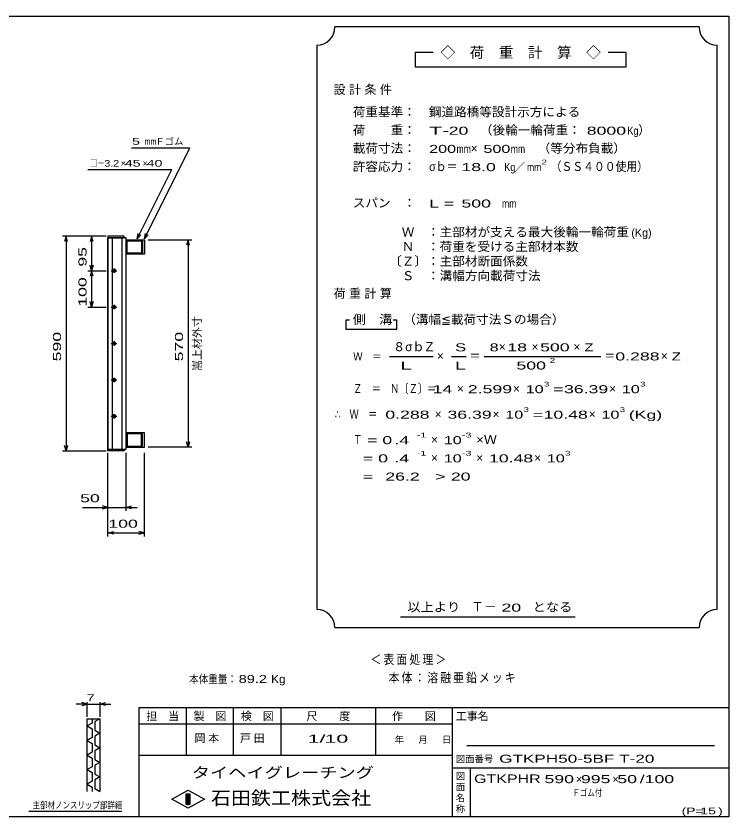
# Model space of a CAD drawing. Units: millimetres, scale not verified. Extents: x -1820 to 1731, y -1282 to 1054.
# Drawn here: x -227 to 1731, y -1146 to 1054 of the extents above; entities that cross this region are included whole.
import ezdxf
from ezdxf.enums import TextEntityAlignment as Align

# ---------------------------------------------------------------- set-up
doc = ezdxf.new("R2010")
doc.units = ezdxf.units.MM
doc.header["$LTSCALE"] = 10
for name, color, linetype, lineweight in [('0_2', 150, 'Continuous', 25), ('16', 3, 'Continuous', 25), ('22', 4, 'Continuous', 25), ('24', 2, 'Continuous', 25), ('32', 4, 'Continuous', 25)]:
    doc.layers.add(name, color=color, linetype=linetype, lineweight=lineweight)
doc.styles.add('ベクトル', font='')
doc.styles.get('ベクトル').set_extended_font_data('ベクトル')

msp = doc.modelspace()

# ---------------------------------------------------------------- linework, layer by layer
at = {"layer": '0_2'}
for p, q in [((-1729, 1053.5), (1731, 1053.5)), ((1731, 1053.5), (1731, -1146.5)), ((1731, -846.5), (111, -846.5)), ((111, -846.5), (111, -1146.5)), ((241, -846.5), (241, -976.5)), ((371, -976.5), (371, -846.5)), ((501, -846.5), (501, -976.5)), ((761, -976.5), (761, -846.5)), ((971, -846.5), (971, -1146.5)), ((971, -891.5), (111, -891.5)), ((1691, -951.5), (1011, -951.5)), ((111, -976.5), (971, -976.5)), ((971, -1011.5), (1731, -1011.5)), ((1021, -1146.5), (1021, -1011.5)), ((201, -1097.5), (246, -1072.5)), ((246, -1072.5), (291, -1097.5)), ((246, -1122.5), (201, -1097.5)), ((241, -1082.5), (251, -1082.5)), ((241, -1112.5), (241, -1082.5)), ((241, -1082.5), (243, -1082.5)), ((243, -1082.5), (243, -1112.5)), ((245, -1112.5), (245, -1082.5)), ((245, -1082.5), (247, -1082.5)), ((291, -1097.5), (246, -1122.5)), ((247, -1082.5), (247, -1112.5)), ((249, -1112.5), (249, -1082.5)), ((249, -1082.5), (251, -1082.5)), ((251, -1082.5), (251, -1112.5)), ((251, -1082.5), (251, -1112.5)), ((251, -1112.5), (241, -1112.5)), ((243, -1112.5), (245, -1112.5)), ((247, -1112.5), (249, -1112.5)), ((1731, -1146.5), (-1729, -1146.5))]:
    msp.add_line(p, q, dxfattribs=at)
at = {"layer": '16'}
for p, q in [((25.3, -136.5), (25.3, 444.5)), ((25.3, 444.5), (26, 444.5)), ((70, 449), (26, 449)), ((26, 449), (26, 444.5)), ((26, 444.5), (70, 444.5)), ((26, 444.5), (26, -136.5)), ((76, 444.5), (26, 444.5)), ((37.5, 444.5), (37.5, -136.5)), ((64.5, -136.5), (64.5, 444.5)), ((70, 444.5), (70, 449)), ((76, -136.5), (76, 444.5)), ((76, 439), (121, 439)), ((76, 399), (76, 439)), ((79, 436), (118, 436)), ((79, 402), (79, 436)), ((118, 436), (118, 402)), ((121, 439), (121, 399)), ((121, 439), (126, 439)), ((126, 439), (126, 399)), ((121, 399), (76, 399)), ((118, 402), (79, 402)), ((126, 399), (121, 399)), ((34.5, 354), (50.5, 354)), ((44.5, 357), (40.5, 357)), ((42.5, 360), (42.5, 348)), ((40.5, 351), (44.5, 351)), ((34.5, 254), (50.5, 254)), ((44.5, 257), (40.5, 257)), ((40.5, 251), (44.5, 251)), ((42.5, 260), (42.5, 248)), ((34.5, 154), (50.5, 154)), ((44.5, 157), (40.5, 157)), ((42.5, 160), (42.5, 148)), ((40.5, 151), (44.5, 151)), ((34.5, 54), (50.5, 54)), ((44.5, 57), (40.5, 57)), ((40.5, 51), (44.5, 51)), ((42.5, 60), (42.5, 48)), ((44.5, -43), (40.5, -43)), ((42.5, -40), (42.5, -52)), ((34.5, -46), (50.5, -46)), ((40.5, -49), (44.5, -49)), ((121, -91), (76, -91)), ((76, -91), (76, -131)), ((118, -94), (79, -94)), ((79, -94), (79, -128)), ((118, -128), (118, -94)), ((121, -131), (121, -91)), ((126, -91), (121, -91)), ((126, -131), (126, -91)), ((76, -131), (121, -131)), ((79, -128), (118, -128)), ((121, -131), (126, -131)), ((26, -136.5), (25.3, -136.5)), ((26, -136.5), (70, -136.5)), ((26, -141), (26, -136.5)), ((26, -136.5), (76, -136.5)), ((70, -141), (26, -141)), ((70, -136.5), (70, -141))]:
    msp.add_line(p, q, dxfattribs=at)
for centre, radius, start, end in [((40.5, 354), 3, 90, 270), ((42.5, 354), 4, 46.6, 133.4), ((44.5, 354), 3, 270, 90), ((42.5, 354), 4, 226.6, 313.4), ((40.5, 254), 3, 90, 270), ((42.5, 254), 4, 46.6, 133.4), ((42.5, 254), 4, 226.6, 313.4), ((44.5, 254), 3, 270, 90), ((40.5, 154), 3, 90, 270), ((42.5, 154), 4, 46.6, 133.4), ((44.5, 154), 3, 270, 90), ((42.5, 154), 4, 226.6, 313.4), ((40.5, 54), 3, 90, 270), ((42.5, 54), 4, 46.6, 133.4), ((42.5, 54), 4, 226.6, 313.4), ((44.5, 54), 3, 270, 90), ((40.5, -46), 3, 90, 270), ((42.5, -46), 4, 46.6, 133.4), ((44.5, -46), 3, 270, 90), ((42.5, -46), 4, 226.6, 313.4)]:
    msp.add_arc(centre, radius, start, end, dxfattribs=at)
at = {"layer": '22'}
for p, q in [((91, 691.5), (251, 691.5)), ((126, 441.5), (251, 691.5)), ((-29, 631.5), (201, 631.5)), ((106, 441.5), (201, 631.5)), ((21, 449), (-99, 449)), ((-89, 449), (-93, 434)), ((-85, 434), (-89, 449)), ((-89, 449), (-89, -141)), ((21, 449), (-29, 449)), ((-19, 449), (-23, 434)), ((-15, 434), (-19, 449)), ((-19, 449), (-19, 354)), ((106, 441.5), (109, 456.1)), ((106, 441.5), (116, 452.5)), ((126, 441.5), (129, 456.1)), ((126, 441.5), (136, 452.5)), ((136, 439), (256, 439)), ((246, 439), (242, 424)), ((250, 424), (246, 439)), ((246, 439), (246, -131)), ((-29, 354), (21, 354)), ((-19, 354), (-23, 369)), ((-19, 354), (-23, 339)), ((-15, 369), (-19, 354)), ((-15, 339), (-19, 354)), ((-19, 354), (-19, 254)), ((-19, 254), (-23, 269)), ((-15, 269), (-19, 254)), ((-29, 254), (21, 254)), ((-89, -141), (-93, -126)), ((-85, -126), (-89, -141)), ((256, -131), (136, -131)), ((246, -131), (242, -116)), ((250, -116), (246, -131)), ((-99, -141), (21, -141)), ((26, -306), (26, -146)), ((26, -376), (26, -146)), ((76, -306), (76, -146)), ((126, -376), (126, -146)), ((-44, -296), (26, -296)), ((26, -296), (11, -292)), ((11, -300), (26, -296)), ((26, -296), (76, -296)), ((76, -296), (91, -292)), ((91, -300), (76, -296)), ((76, -296), (106, -296)), ((26, -366), (41, -362)), ((41, -370), (26, -366)), ((26, -366), (126, -366)), ((126, -366), (111, -362)), ((111, -370), (126, -366))]:
    msp.add_line(p, q, dxfattribs=at)
at = {"layer": '24', "color": 4}
for p, q in [((1649, 1023.5), (649, 1023.5)), ((599, 973.5), (599, -576.5)), ((1699, -576.5), (1699, 973.5)), ((919, 953.5), (869, 953.5)), ((869, 953.5), (869, 913.5)), ((1449, 953.5), (1399, 953.5)), ((1449, 913.5), (1449, 953.5)), ((869, 913.5), (1449, 913.5)), ((689, 218.5), (679, 218.5)), ((679, 218.5), (679, 193.5)), ((819, 218.5), (809, 218.5)), ((819, 193.5), (819, 218.5)), ((679, 193.5), (819, 193.5)), ((799, 118.5), (919, 118.5)), ((969, 118.5), (1009, 118.5)), ((1059, 118.5), (1379, 118.5)), ((829, -596.5), (1309, -596.5)), ((649, -626.5), (1649, -626.5))]:
    msp.add_line(p, q, dxfattribs=at)
for centre, start, end in [((599, 1023.5), 270, 0), ((1699, 1023.5), 180, 270), ((599, -626.5), 0, 90), ((1699, -626.5), 90, 180)]:
    msp.add_arc(centre, 50, start, end, dxfattribs=at)
at = {"layer": '32'}
for p, q in [((-31, -836.5), (-46, -832.5)), ((-31, -871.5), (-31, -831.5)), ((4, -831.5), (4, -871.5)), ((4, -836.5), (19, -832.5)), ((-31, -836.5), (-61, -836.5)), ((-46, -840.5), (-31, -836.5)), ((-31, -836.5), (4, -836.5)), ((19, -840.5), (4, -836.5)), ((4, -836.5), (34, -836.5)), ((-31, -876.5), (4, -876.5)), ((-31, -1076.5), (-31, -876.5)), ((-17, -876.5), (-17, -888.5)), ((4, -876.5), (-10, -884.5)), ((4, -876.5), (4, -1076.5)), ((-17, -888.5), (-31, -896.5)), ((-31, -896.5), (-17, -904.5)), ((-10, -884.5), (-10, -908.5)), ((-17, -904.5), (-17, -928.5)), ((-10, -908.5), (4, -916.5)), ((4, -916.5), (-10, -924.5)), ((-17, -928.5), (-31, -936.5)), ((-31, -936.5), (-17, -944.5)), ((-17, -944.5), (-17, -968.5)), ((-10, -924.5), (-10, -948.5)), ((-10, -948.5), (4, -956.5)), ((4, -956.5), (-10, -964.5)), ((-10, -964.5), (-10, -988.5)), ((-17, -968.5), (-31, -976.5)), ((-31, -976.5), (-17, -984.5)), ((-17, -984.5), (-17, -1008.5)), ((-10, -988.5), (4, -996.5)), ((-17, -1008.5), (-31, -1016.5)), ((4, -996.5), (-10, -1004.5)), ((-10, -1004.5), (-10, -1028.5)), ((-31, -1016.5), (-17, -1024.5)), ((-17, -1024.5), (-17, -1048.5)), ((-10, -1028.5), (4, -1036.5)), ((-17, -1048.5), (-31, -1056.5)), ((4, -1036.5), (-10, -1044.5)), ((-10, -1044.5), (-10, -1068.5)), ((-31, -1056.5), (-17, -1064.5)), ((-17, -1064.5), (-17, -1076.5)), ((-10, -1068.5), (4, -1076.5)), ((64, -1131.5), (-191, -1131.5))]:
    msp.add_line(p, q, dxfattribs=at)

# ---------------------------------------------------------------- texts
at = {"layer": '0_2', "style": 'ベクトル'}
for s, height, p in [('担\u3000当', 21.99, (131, -869.5)), ('製\u3000図', 21.99, (261, -869.5)), ('検\u3000図', 21.99, (391, -869.5)), ('尺\u3000\u3000度', 21.99, (571, -869.5)), ('作\u3000\u3000図', 21.99, (806, -869.5)), ('工事名', 21.99, (981, -869.5)), ('年', 18.3, (813, -934)), ('月', 18.3, (878, -934)), ('日', 18.3, (943, -934)), ('図面番号', 18.33, (981, -987)), ('図', 18.3, (981, -1034)), ('面', 18.3, (981, -1064)), ('名', 18.3, (981, -1094)), ('称', 18.3, (981, -1124))]:
    msp.add_text(s, height=height, dxfattribs=at).set_placement(p, align=Align.MIDDLE_LEFT)
at = {"layer": '0_2', "color": 222, "style": 'ベクトル'}
for s, height, width, p in [('タイヘイグレーチング', 29.33, 1.25, (256, -1024.5)), ('石田鉄工株式会社', 36.66, 1.1, (308.5, -1094.5))]:
    msp.add_text(s, height=height, dxfattribs=dict(at, width=width)).set_placement(p, align=Align.MIDDLE_LEFT)
at = {"layer": '22', "color": 2, "style": 'ベクトル'}
for s, height, width, p in [(' 5 ', 18.33, 1.6, (81, 709)), ('mm', 18.33, 0.75, (126, 709)), ('□－', 18.33, 0.8, (-24, 649)), ('3.2', 18.33, 1.2, (16, 649)), (' 45 ', 18.33, 1.6, (61, 649)), (' 40 ', 18.33, 1.6, (121, 649)), (' 50 ', 21.99, 1.65, (-64, -271)), (' 100 ', 21.99, 1.65, (13.5, -341)), ('本体重量：', 21.99, 0.85, (249, -767.5)), (' 89.2', 21.99, 1.35, (374, -767.5)), ('Kg', 21.99, 1.1, (474, -767.5)), ('1/', 21.99, 2, (574, -931.5)), (' 10 ', 21.99, 2, (604, -931.5)), ('GTKPH50-5BF T-20  ', 21.99, 1.6, (1100, -986.5)), ('GTKPHR', 23.46, 1.4, (1031, -1041.5)), (' 590 ', 21.99, 1.65, (1211, -1042.5)), (' 995 ', 21.99, 1.65, (1311, -1042.5)), (' 50 ', 21.99, 1.65, (1411, -1042.5)), ('/', 22, 1.65, (1486, -1042.5)), (' 100 ', 21.99, 1.65, (1486, -1042.5)), ('Ｆゴム付', 18.33, 0.8, (1301, -1080)), ('(P=', 18.33, 1.55, (1601, -1130)), (' 15 ', 18.33, 1.6, (1641, -1130)), (')', 18.3, 1.6, (1701, -1130))]:
    msp.add_text(s, height=height, dxfattribs=dict(at, width=width)).set_placement(p, align=Align.MIDDLE_LEFT)
for s, height, p in [('Ｆゴム', 18.33, (156, 709)), ('×', 18.3, (61, 649)), ('×', 18.3, (121, 649)), ('×', 22, (1311, -1042.5)), ('×', 22, (1411, -1042.5))]:
    msp.add_text(s, height=height, dxfattribs=at).set_placement(p, align=Align.MIDDLE_LEFT)
at = {"layer": '22', "color": 2, "style": 'ベクトル', "width": 1.65}
for s, p in [(' 95 ', (-44, 351.5)), (' 100 ', (-44, 241.5)), (' 590 ', (-114, 91.5)), (' 570', (221, 91.5))]:
    msp.add_text(s, height=21.99, rotation=90, dxfattribs=at).set_placement(p, align=Align.MIDDLE_LEFT)
at = {"layer": '22', "color": 2, "style": 'ベクトル'}
msp.add_text('嵩上材外寸', height=21.99, rotation=90, dxfattribs=at).set_placement((271, 79), align=Align.MIDDLE_LEFT)
at = {"layer": '22', "color": 2, "attachment_point": 4, "style": 'ベクトル'}
for s, insert, char_height in [('\\T1.2;\\W0.85;＜表面処理＞', (746.5, -715), 25.66), ('\\T1.19;\\W0.85;本体：溶融亜鉛メッキ', (796.5, -765), 25.66), ('\\T1.25;岡本\u3000', (263.5, -931.5), 21.99), ('\\T1.25;戸田\u3000', (388.5, -931.5), 21.99)]:
    msp.add_mtext(s, dxfattribs=dict(at, insert=insert, char_height=char_height))
at = {"layer": '24', "style": 'ベクトル'}
for s, height, p in [('◇\u3000荷\u3000重\u3000計\u3000算\u3000◇', 29.33, (939, 953.5)), ('）', 24.2, (1482, 740)), ('×', 24.2, (1022, 690)), ('／', 22, (1141.5, 638.5)), ('(Kg)', 21.99, (1463, 458.5)), ('８', 24.2, (809, 145)), ('σｂ', 24.19, (842, 145)), ('Ｚ', 24.2, (892, 145)), ('×', 24.2, (1099, 145)), ('×', 24.2, (1189, 145)), ('×', 24.2, (1304, 145)), ('×', 24.2, (929, 120)), ('×', 24.2, (1544, 120)), ('×', 24.2, (984, 30)), ('×', 24.2, (1138, 30)), ('×', 24.2, (1402, 30)), ('×', 24.2, (923, -40)), ('×', 24.2, (1082, -40)), ('×', 24.2, (1346, -40)), ('×', 24.2, (913, -110)), ('×', 24.2, (913, -160)), ('×', 24.2, (1037, -160)), ('×', 24.2, (1196, -160)), ('Ｔ－', 25.66, (1023, -569))]:
    msp.add_text(s, height=height, dxfattribs=at).set_placement(p, align=Align.MIDDLE_LEFT)
for s, height, width, p in [('荷重基準：\u3000', 24.19, 1.05, (698, 790)), ('鋼道路橋等設計示方による', 24.19, 1.05, (907, 790)), ('荷\u3000\u3000重：\u3000', 24.19, 1.05, (698, 740)), ('T-', 21.99, 2, (908, 738.5)), (' 20 ', 21.99, 1.65, (948, 738.5)), ('（後輪一輪荷重：', 24.19, 1.05, (1047, 740)), (' 8000', 21.99, 1.65, (1327, 738.5)), ('Kg', 21.99, 0.85, (1452, 738.5)), ('載荷寸法：\u3000', 24.19, 1.05, (698, 690)), ('\u3000（等分布負載）', 24.19, 1.05, (1171, 690)), ('200', 21.99, 1.5, (908, 688.5)), ('mm', 21.99, 0.8, (983, 688.5)), ('500', 21.99, 1.5, (1057, 688.5)), ('mm', 21.99, 0.8, (1132, 688.5)), ('許容応力：\u3000', 24.19, 1.05, (698, 640)), ('σｂ＝', 24.19, 0.9, (908, 640)), (' 18.0', 21.99, 1.65, (983, 638.5)), ('Kg', 21.99, 0.85, (1114, 638.5)), ('mm', 21.99, 0.8, (1176.5, 638.5)), ('2', 13.2, 1.5, (1216.5, 652.5)), ('（ＳＳ４００使用）', 24.19, 0.9, (1241.5, 640)), ('スパン\u3000：\u3000', 24.19, 1.05, (698, 540)), ('L =', 21.99, 1.65, (908, 538.5)), (' 500 ', 21.99, 1.65, (983, 538.5)), ('mm', 21.99, 0.8, (1108, 538.5)), ('\u3000Ｗ\u3000：主部材が支える最大後輪一輪荷重', 24.19, 1.05, (798, 460)), ('\u3000Ｎ\u3000：荷重を受ける主部材本数', 24.19, 1.05, (798, 420)), ('〔Ｚ〕：主部材断面係数', 24.19, 1.05, (798, 380)), ('\u3000Ｓ\u3000：溝幅方向載荷寸法', 24.19, 1.05, (798, 340)), ('側\u3000溝', 24.19, 1.1, (698, 220)), ('\u3000（溝幅≦載荷寸法Ｓの場合）', 24.19, 1.05, (802, 220)), ('S', 22, 1.55, (979, 143.5)), ('8', 22, 1.5, (1074, 143.5)), (' 18 ', 21.99, 1.65, (1109, 143.5)), (' 500 ', 21.99, 1.65, (1199, 143.5)), ('Z', 22, 1.4, (1334, 143.5)), ('Ｗ\u3000＝', 21.99, 0.85, (699, 118.5)), ('＝', 24.2, 0.9, (1019, 120)), ('2', 13.2, 1.5, (1239, 107.5)), ('＝', 24.2, 0.9, (1389, 120)), ('0.288', 21.99, 1.65, (1419, 118.5)), ('Z', 22, 1.4, (1574, 118.5)), ('L', 22, 1.8, (979, 93.5)), (' 500 ', 21.99, 1.65, (1134, 93.5)), ('Ｚ\u3000＝\u3000Ｎ〔Ｚ〕＝', 24.19, 0.75, (699, 30)), ('3', 13.2, 1.5, (1223, 42.5)), ('3', 13.2, 1.5, (1487, 42.5)), (' 14 ', 21.99, 1.65, (904, 28.5)), ('2.599', 21.99, 1.65, (1014, 28.5)), ('10', 21.99, 1.5, (1173, 28.5)), ('=', 22, 1.7, (1248, 28.5)), ('36.39', 21.99, 1.65, (1278, 28.5)), ('10', 21.99, 1.5, (1437, 28.5)), ('3', 13.2, 1.5, (1167, -27.5)), ('3', 13.2, 1.5, (1431, -27.5)), ('∴\u3000Ｗ\u3000＝', 24.19, 0.75, (649, -40)), (' 0.288', 21.99, 1.65, (774, -41.5)), ('36.39', 21.99, 1.65, (958, -41.5)), ('10', 21.99, 1.5, (1117, -41.5)), ('=', 22, 1.7, (1192, -41.5)), ('10.48', 21.99, 1.65, (1222, -41.5)), ('10', 21.99, 1.5, (1381, -41.5)), ('(Kg)', 21.99, 1.65, (1456, -41.5)), ('Ｔ', 24.2, 0.75, (699, -110)), (' = 0', 21.99, 1.65, (724, -111.5)), (' .4 ', 21.99, 1.65, (799, -111.5)), ('-1', 13.2, 1.65, (874, -97.5)), ('10', 21.99, 1.5, (948, -111.5)), ('-3', 13.2, 1.65, (998, -97.5)), ('×Ｗ', 24.19, 1.1, (1037, -110)), ('  = 0', 21.99, 1.65, (699, -161.5)), (' .4 ', 21.99, 1.65, (799, -161.5)), ('-1', 13.2, 1.65, (874, -147.5)), ('10', 21.99, 1.5, (948, -161.5)), ('-3', 13.2, 1.65, (998, -147.5)), ('10.48', 21.99, 1.65, (1072, -161.5)), ('10', 21.99, 1.5, (1231, -161.5)), ('3', 13.2, 1.5, (1281, -147.5)), ('  =', 21.99, 1.65, (699, -211.5)), (' 26.2', 21.99, 1.65, (774, -211.5)), ('>', 22, 1.7, (924, -211.5)), (' 20 ', 21.99, 1.65, (954, -211.5)), ('以上より\u3000', 24.19, 1.1, (848, -570)), (' 20 ', 21.99, 1.65, (1093, -571.5)), ('となる', 24.19, 1.1, (1192, -570))]:
    msp.add_text(s, height=height, dxfattribs=dict(at, width=width)).set_placement(p, align=Align.MIDDLE_LEFT)
at = {"layer": '24', "attachment_point": 4, "style": 'ベクトル'}
for s, insert, char_height in [('\\T1.28;設計条件', (645.5, 850), 24.19), ('\\T1.28;荷重計算', (645.5, 290), 24.19), ('\\T1.5;\\W2;\\~L\\~', (804, 93.5), 21.99)]:
    msp.add_mtext(s, dxfattribs=dict(at, insert=insert, char_height=char_height))
at = {"layer": '32', "color": 2, "style": 'ベクトル'}
for s, width, p in [(' 7 ', 1.6, (-43.5, -819)), ('主部材ノンスリップ部詳細', 0.8, (-181, -1114))]:
    msp.add_text(s, height=18.33, dxfattribs=dict(at, width=width)).set_placement(p, align=Align.MIDDLE_LEFT)

doc.saveas('drawing.dxf')
